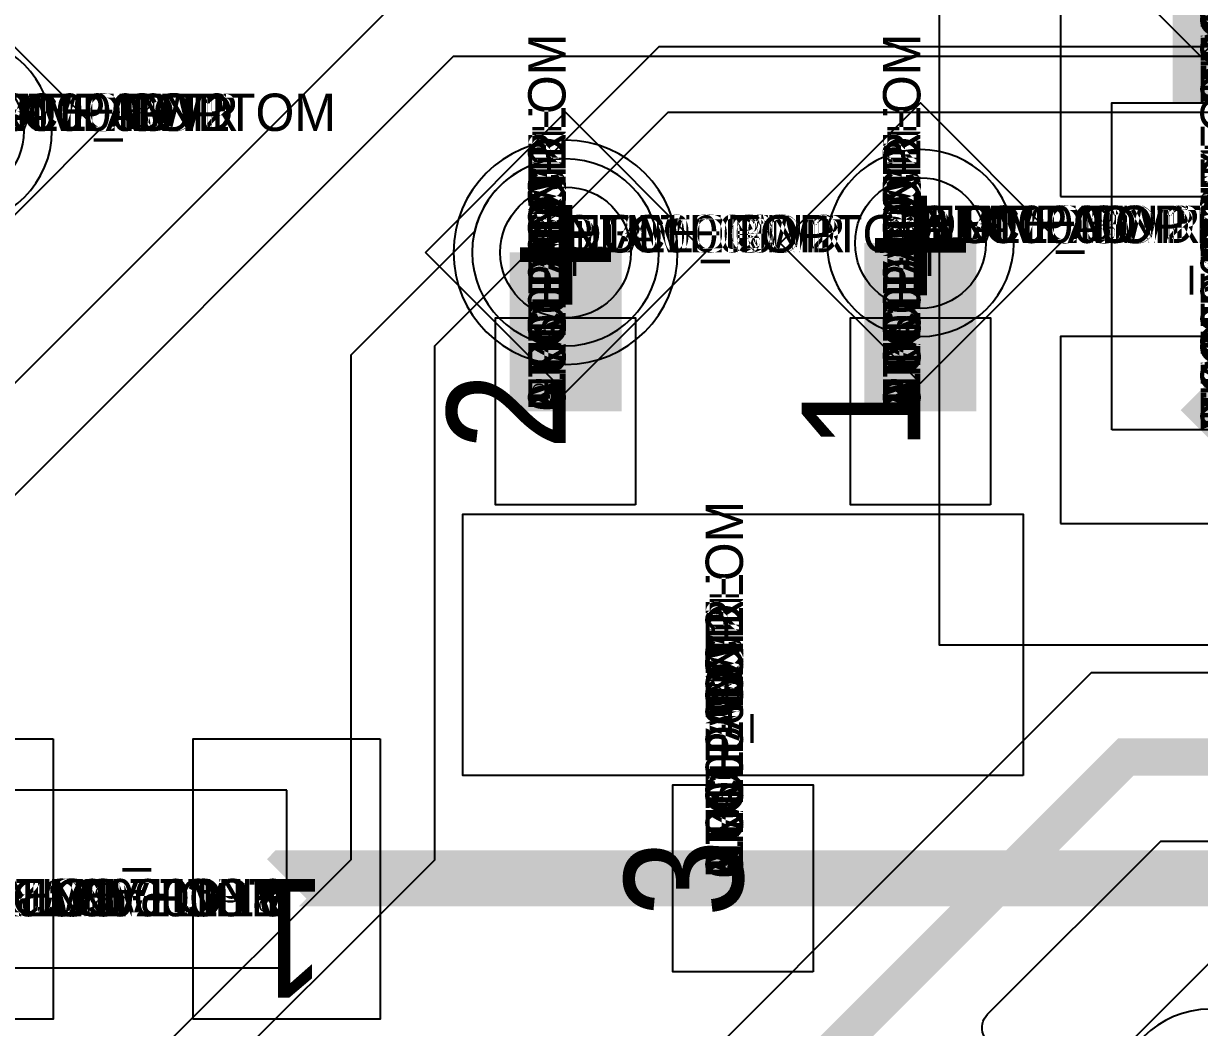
# Model space of a CAD drawing. Extents: x 0 to 323, y 0 to 320.
# Drawn here: x 51.7 to 57.99, y 20.7 to 26.07 of the extents above; entities that cross this region are included whole.
import ezdxf
from ezdxf.enums import TextEntityAlignment as Align

# ---------------------------------------------------------------- set-up
doc = ezdxf.new("R2010")
doc.units = 0
doc.header["$MEASUREMENT"] = 0
doc.layers.get('0').update_dxf_attribs({"linetype": 'CONTINUOUS'})
for name, color, linetype in [('CDN_FIGURES', 7, 'CONTINUOUS'), ('ETCH_BOTTOM', 7, 'CONTINUOUS'), ('ETCH_GND', 3, 'CONTINUOUS'), ('ETCH_INT1', 4, 'CONTINUOUS'), ('ETCH_INT2', 5, 'CONTINUOUS'), ('ETCH_PWR', 6, 'CONTINUOUS'), ('ETCH_TOP', 2, 'CONTINUOUS'), ('MANUFACTURING_NCLEGEND-1-6', 8, 'CONTINUOUS'), ('PACKAGE_GEOMETRY_ASSEMBLY_TOP', 11, 'CONTINUOUS'), ('PACKAGE_GEOMETRY_PIN_NUMBER', 9, 'CONTINUOUS')]:
    doc.layers.add(name, color=color, linetype=linetype)

# ---------------------------------------------------------------- blocks, each defined once
blk = doc.blocks.new('PAD_INFO')
for tag in ['SHAPE_TYPE', 'PAD_HEIGHT', 'PAD_LAYER', 'PAD_TYPE', 'PAD_WIDTH']:
    blk.add_attdef(tag, (0, 0), '', height=0.2)
at = {"flags": 2}
blk.add_attdef('CDN_TYPE', (0, 0), '', height=0.2, dxfattribs=at)
blk = doc.blocks.new('DRILL_INFO')
at = {"flags": 2}
blk.add_attdef('CDN_TYPE', (0, 0), '', height=0.2, dxfattribs=at)
for tag in ['FSHAPE', 'FCHAR', 'DRILL_HEIGHT', 'DIAMETER', 'PLATED', 'DRILL_WIDTH']:
    blk.add_attdef(tag, (0, 0), '', height=0.2)
blk = doc.blocks.new('VIA0700X0300')
at = {"layer": 'ETCH_BOTTOM'}
blk.add_circle((0, 0), 0.35, dxfattribs=at)
at = {"layer": 'ETCH_GND'}
blk.add_circle((0, 0), 0.35, dxfattribs=at)
at = {"layer": 'ETCH_INT1'}
blk.add_circle((0, 0), 0.35, dxfattribs=at)
at = {"layer": 'ETCH_INT2'}
blk.add_circle((0, 0), 0.35, dxfattribs=at)
at = {"layer": 'ETCH_PWR'}
blk.add_circle((0, 0), 0.35, dxfattribs=at)
at = {"layer": 'ETCH_TOP'}
blk.add_circle((0, 0), 0.35, dxfattribs=at)
ref = blk.add_blockref('PAD_INFO', (0, 0))
ref.add_attrib('PAD_LAYER', 'ETCH_TOP', (0, 0), dxfattribs={"height": 0.2})
ref.add_attrib('SHAPE_TYPE', 'NULL', (0, 0), dxfattribs={"height": 0.2})
ref.add_attrib('PAD_TYPE', 'ANTIPAD', (0, 0), dxfattribs={"height": 0.2})
ref.add_attrib('PAD_WIDTH', '0.000000', (0, 0), dxfattribs={"height": 0.2})
ref.add_attrib('PAD_HEIGHT', '0.000000', (0, 0), dxfattribs={"height": 0.2})
ref = blk.add_blockref('PAD_INFO', (0, 0))
ref.add_attrib('PAD_LAYER', 'ETCH_GND', (0, 0), dxfattribs={"height": 0.2})
ref.add_attrib('SHAPE_TYPE', 'NULL', (0, 0), dxfattribs={"height": 0.2})
ref.add_attrib('PAD_TYPE', 'ANTIPAD', (0, 0), dxfattribs={"height": 0.2})
ref.add_attrib('PAD_WIDTH', '0.000000', (0, 0), dxfattribs={"height": 0.2})
ref.add_attrib('PAD_HEIGHT', '0.000000', (0, 0), dxfattribs={"height": 0.2})
ref = blk.add_blockref('PAD_INFO', (0, 0))
ref.add_attrib('PAD_LAYER', 'ETCH_INT1', (0, 0), dxfattribs={"height": 0.2})
ref.add_attrib('SHAPE_TYPE', 'NULL', (0, 0), dxfattribs={"height": 0.2})
ref.add_attrib('PAD_TYPE', 'ANTIPAD', (0, 0), dxfattribs={"height": 0.2})
ref.add_attrib('PAD_WIDTH', '0.000000', (0, 0), dxfattribs={"height": 0.2})
ref.add_attrib('PAD_HEIGHT', '0.000000', (0, 0), dxfattribs={"height": 0.2})
ref = blk.add_blockref('PAD_INFO', (0, 0))
ref.add_attrib('PAD_LAYER', 'ETCH_INT2', (0, 0), dxfattribs={"height": 0.2})
ref.add_attrib('SHAPE_TYPE', 'NULL', (0, 0), dxfattribs={"height": 0.2})
ref.add_attrib('PAD_TYPE', 'ANTIPAD', (0, 0), dxfattribs={"height": 0.2})
ref.add_attrib('PAD_WIDTH', '0.000000', (0, 0), dxfattribs={"height": 0.2})
ref.add_attrib('PAD_HEIGHT', '0.000000', (0, 0), dxfattribs={"height": 0.2})
ref = blk.add_blockref('PAD_INFO', (0, 0))
ref.add_attrib('PAD_LAYER', 'ETCH_PWR', (0, 0), dxfattribs={"height": 0.2})
ref.add_attrib('SHAPE_TYPE', 'NULL', (0, 0), dxfattribs={"height": 0.2})
ref.add_attrib('PAD_TYPE', 'ANTIPAD', (0, 0), dxfattribs={"height": 0.2})
ref.add_attrib('PAD_WIDTH', '0.000000', (0, 0), dxfattribs={"height": 0.2})
ref.add_attrib('PAD_HEIGHT', '0.000000', (0, 0), dxfattribs={"height": 0.2})
ref = blk.add_blockref('PAD_INFO', (0, 0))
ref.add_attrib('PAD_LAYER', 'ETCH_BOTTOM', (0, 0), dxfattribs={"height": 0.2})
ref.add_attrib('SHAPE_TYPE', 'NULL', (0, 0), dxfattribs={"height": 0.2})
ref.add_attrib('PAD_TYPE', 'ANTIPAD', (0, 0), dxfattribs={"height": 0.2})
ref.add_attrib('PAD_WIDTH', '0.000000', (0, 0), dxfattribs={"height": 0.2})
ref.add_attrib('PAD_HEIGHT', '0.000000', (0, 0), dxfattribs={"height": 0.2})
ref = blk.add_blockref('PAD_INFO', (0, 0))
ref.add_attrib('PAD_LAYER', 'ETCH_TOP', (0, 0), dxfattribs={"height": 0.2})
ref.add_attrib('SHAPE_TYPE', 'NULL', (0, 0), dxfattribs={"height": 0.2})
ref.add_attrib('PAD_TYPE', 'THERMAL', (0, 0), dxfattribs={"height": 0.2})
ref.add_attrib('PAD_WIDTH', '0.000000', (0, 0), dxfattribs={"height": 0.2})
ref.add_attrib('PAD_HEIGHT', '0.000000', (0, 0), dxfattribs={"height": 0.2})
ref = blk.add_blockref('PAD_INFO', (0, 0))
ref.add_attrib('PAD_LAYER', 'ETCH_GND', (0, 0), dxfattribs={"height": 0.2})
ref.add_attrib('SHAPE_TYPE', 'NULL', (0, 0), dxfattribs={"height": 0.2})
ref.add_attrib('PAD_TYPE', 'THERMAL', (0, 0), dxfattribs={"height": 0.2})
ref.add_attrib('PAD_WIDTH', '0.000000', (0, 0), dxfattribs={"height": 0.2})
ref.add_attrib('PAD_HEIGHT', '0.000000', (0, 0), dxfattribs={"height": 0.2})
ref = blk.add_blockref('PAD_INFO', (0, 0))
ref.add_attrib('PAD_LAYER', 'ETCH_INT1', (0, 0), dxfattribs={"height": 0.2})
ref.add_attrib('SHAPE_TYPE', 'NULL', (0, 0), dxfattribs={"height": 0.2})
ref.add_attrib('PAD_TYPE', 'THERMAL', (0, 0), dxfattribs={"height": 0.2})
ref.add_attrib('PAD_WIDTH', '0.000000', (0, 0), dxfattribs={"height": 0.2})
ref.add_attrib('PAD_HEIGHT', '0.000000', (0, 0), dxfattribs={"height": 0.2})
ref = blk.add_blockref('PAD_INFO', (0, 0))
ref.add_attrib('PAD_LAYER', 'ETCH_INT2', (0, 0), dxfattribs={"height": 0.2})
ref.add_attrib('SHAPE_TYPE', 'NULL', (0, 0), dxfattribs={"height": 0.2})
ref.add_attrib('PAD_TYPE', 'THERMAL', (0, 0), dxfattribs={"height": 0.2})
ref.add_attrib('PAD_WIDTH', '0.000000', (0, 0), dxfattribs={"height": 0.2})
ref.add_attrib('PAD_HEIGHT', '0.000000', (0, 0), dxfattribs={"height": 0.2})
ref = blk.add_blockref('PAD_INFO', (0, 0))
ref.add_attrib('PAD_LAYER', 'ETCH_PWR', (0, 0), dxfattribs={"height": 0.2})
ref.add_attrib('SHAPE_TYPE', 'NULL', (0, 0), dxfattribs={"height": 0.2})
ref.add_attrib('PAD_TYPE', 'THERMAL', (0, 0), dxfattribs={"height": 0.2})
ref.add_attrib('PAD_WIDTH', '0.000000', (0, 0), dxfattribs={"height": 0.2})
ref.add_attrib('PAD_HEIGHT', '0.000000', (0, 0), dxfattribs={"height": 0.2})
ref = blk.add_blockref('PAD_INFO', (0, 0))
ref.add_attrib('PAD_LAYER', 'ETCH_BOTTOM', (0, 0), dxfattribs={"height": 0.2})
ref.add_attrib('SHAPE_TYPE', 'NULL', (0, 0), dxfattribs={"height": 0.2})
ref.add_attrib('PAD_TYPE', 'THERMAL', (0, 0), dxfattribs={"height": 0.2})
ref.add_attrib('PAD_WIDTH', '0.000000', (0, 0), dxfattribs={"height": 0.2})
ref.add_attrib('PAD_HEIGHT', '0.000000', (0, 0), dxfattribs={"height": 0.2})
ref = blk.add_blockref('PAD_INFO', (0, 0))
ref.add_attrib('PAD_LAYER', 'ETCH_TOP', (0, 0), dxfattribs={"height": 0.2})
ref.add_attrib('SHAPE_TYPE', 'CIRCLE', (0, 0), dxfattribs={"height": 0.2})
ref.add_attrib('PAD_TYPE', 'REGULAR', (0, 0), dxfattribs={"height": 0.2})
ref.add_attrib('PAD_WIDTH', '0.700000', (0, 0), dxfattribs={"height": 0.2})
ref.add_attrib('PAD_HEIGHT', '0.700000', (0, 0), dxfattribs={"height": 0.2})
ref = blk.add_blockref('PAD_INFO', (0, 0))
ref.add_attrib('PAD_LAYER', 'ETCH_GND', (0, 0), dxfattribs={"height": 0.2})
ref.add_attrib('SHAPE_TYPE', 'CIRCLE', (0, 0), dxfattribs={"height": 0.2})
ref.add_attrib('PAD_TYPE', 'REGULAR', (0, 0), dxfattribs={"height": 0.2})
ref.add_attrib('PAD_WIDTH', '0.700000', (0, 0), dxfattribs={"height": 0.2})
ref.add_attrib('PAD_HEIGHT', '0.700000', (0, 0), dxfattribs={"height": 0.2})
ref = blk.add_blockref('PAD_INFO', (0, 0))
ref.add_attrib('PAD_LAYER', 'ETCH_INT1', (0, 0), dxfattribs={"height": 0.2})
ref.add_attrib('SHAPE_TYPE', 'CIRCLE', (0, 0), dxfattribs={"height": 0.2})
ref.add_attrib('PAD_TYPE', 'REGULAR', (0, 0), dxfattribs={"height": 0.2})
ref.add_attrib('PAD_WIDTH', '0.700000', (0, 0), dxfattribs={"height": 0.2})
ref.add_attrib('PAD_HEIGHT', '0.700000', (0, 0), dxfattribs={"height": 0.2})
ref = blk.add_blockref('PAD_INFO', (0, 0))
ref.add_attrib('PAD_LAYER', 'ETCH_INT2', (0, 0), dxfattribs={"height": 0.2})
ref.add_attrib('SHAPE_TYPE', 'CIRCLE', (0, 0), dxfattribs={"height": 0.2})
ref.add_attrib('PAD_TYPE', 'REGULAR', (0, 0), dxfattribs={"height": 0.2})
ref.add_attrib('PAD_WIDTH', '0.700000', (0, 0), dxfattribs={"height": 0.2})
ref.add_attrib('PAD_HEIGHT', '0.700000', (0, 0), dxfattribs={"height": 0.2})
ref = blk.add_blockref('PAD_INFO', (0, 0))
ref.add_attrib('PAD_LAYER', 'ETCH_PWR', (0, 0), dxfattribs={"height": 0.2})
ref.add_attrib('SHAPE_TYPE', 'CIRCLE', (0, 0), dxfattribs={"height": 0.2})
ref.add_attrib('PAD_TYPE', 'REGULAR', (0, 0), dxfattribs={"height": 0.2})
ref.add_attrib('PAD_WIDTH', '0.700000', (0, 0), dxfattribs={"height": 0.2})
ref.add_attrib('PAD_HEIGHT', '0.700000', (0, 0), dxfattribs={"height": 0.2})
ref = blk.add_blockref('PAD_INFO', (0, 0))
ref.add_attrib('PAD_LAYER', 'ETCH_BOTTOM', (0, 0), dxfattribs={"height": 0.2})
ref.add_attrib('SHAPE_TYPE', 'CIRCLE', (0, 0), dxfattribs={"height": 0.2})
ref.add_attrib('PAD_TYPE', 'REGULAR', (0, 0), dxfattribs={"height": 0.2})
ref.add_attrib('PAD_WIDTH', '0.700000', (0, 0), dxfattribs={"height": 0.2})
ref.add_attrib('PAD_HEIGHT', '0.700000', (0, 0), dxfattribs={"height": 0.2})
ref = blk.add_blockref('DRILL_INFO', (0, 0))
ref.add_attrib('DIAMETER', '0.300000', (0, 0), dxfattribs={"height": 0.2})
ref.add_attrib('PLATED', 'PLATED', (0, 0), dxfattribs={"height": 0.2})
ref.add_attrib('FSHAPE', 'DIAMOND', (0, 0), dxfattribs={"height": 0.2})
ref.add_attrib('FCHAR', '+', (0, 0), dxfattribs={"height": 0.2})
ref.add_attrib('DRILL_WIDTH', '1.500000', (0, 0), dxfattribs={"height": 0.2})
ref.add_attrib('DRILL_HEIGHT', '1.500000', (0, 0), dxfattribs={"height": 0.2})
for tag in ['CDN_TYPE', 'PIN']:
    blk.add_attdef(tag, (0, 0), '', height=0.2)
at = {"flags": 2}
for tag in ['PSTKNAME', 'BBV']:
    blk.add_attdef(tag, (0, 0), '', height=0.2, dxfattribs=at)
blk = doc.blocks.new('FIGURE_DIAMOND')
at = {"layer": 'CDN_FIGURES'}
blk.add_lwpolyline([(-0.5, 0), (0, 0.5), (0.5, 0), (0, -0.5)], close=True, dxfattribs=at)
blk = doc.blocks.new('RC1000X1500TS')
at = {"layer": 'ETCH_TOP'}
blk.add_lwpolyline([(-0.5, -0.75), (-0.5, 0.75), (0.5, 0.75), (0.5, -0.75)], close=True, dxfattribs=at)
ref = blk.add_blockref('PAD_INFO', (0, 0))
ref.add_attrib('PAD_LAYER', 'ETCH_TOP', (0, 0), dxfattribs={"height": 0.2})
ref.add_attrib('SHAPE_TYPE', 'NULL', (0, 0), dxfattribs={"height": 0.2})
ref.add_attrib('PAD_TYPE', 'ANTIPAD', (0, 0), dxfattribs={"height": 0.2})
ref.add_attrib('PAD_WIDTH', '0.000000', (0, 0), dxfattribs={"height": 0.2})
ref.add_attrib('PAD_HEIGHT', '0.000000', (0, 0), dxfattribs={"height": 0.2})
ref = blk.add_blockref('PAD_INFO', (0, 0))
ref.add_attrib('PAD_LAYER', 'ETCH_GND', (0, 0), dxfattribs={"height": 0.2})
ref.add_attrib('SHAPE_TYPE', 'NULL', (0, 0), dxfattribs={"height": 0.2})
ref.add_attrib('PAD_TYPE', 'ANTIPAD', (0, 0), dxfattribs={"height": 0.2})
ref.add_attrib('PAD_WIDTH', '0.000000', (0, 0), dxfattribs={"height": 0.2})
ref.add_attrib('PAD_HEIGHT', '0.000000', (0, 0), dxfattribs={"height": 0.2})
ref = blk.add_blockref('PAD_INFO', (0, 0))
ref.add_attrib('PAD_LAYER', 'ETCH_INT1', (0, 0), dxfattribs={"height": 0.2})
ref.add_attrib('SHAPE_TYPE', 'NULL', (0, 0), dxfattribs={"height": 0.2})
ref.add_attrib('PAD_TYPE', 'ANTIPAD', (0, 0), dxfattribs={"height": 0.2})
ref.add_attrib('PAD_WIDTH', '0.000000', (0, 0), dxfattribs={"height": 0.2})
ref.add_attrib('PAD_HEIGHT', '0.000000', (0, 0), dxfattribs={"height": 0.2})
ref = blk.add_blockref('PAD_INFO', (0, 0))
ref.add_attrib('PAD_LAYER', 'ETCH_INT2', (0, 0), dxfattribs={"height": 0.2})
ref.add_attrib('SHAPE_TYPE', 'NULL', (0, 0), dxfattribs={"height": 0.2})
ref.add_attrib('PAD_TYPE', 'ANTIPAD', (0, 0), dxfattribs={"height": 0.2})
ref.add_attrib('PAD_WIDTH', '0.000000', (0, 0), dxfattribs={"height": 0.2})
ref.add_attrib('PAD_HEIGHT', '0.000000', (0, 0), dxfattribs={"height": 0.2})
ref = blk.add_blockref('PAD_INFO', (0, 0))
ref.add_attrib('PAD_LAYER', 'ETCH_PWR', (0, 0), dxfattribs={"height": 0.2})
ref.add_attrib('SHAPE_TYPE', 'NULL', (0, 0), dxfattribs={"height": 0.2})
ref.add_attrib('PAD_TYPE', 'ANTIPAD', (0, 0), dxfattribs={"height": 0.2})
ref.add_attrib('PAD_WIDTH', '0.000000', (0, 0), dxfattribs={"height": 0.2})
ref.add_attrib('PAD_HEIGHT', '0.000000', (0, 0), dxfattribs={"height": 0.2})
ref = blk.add_blockref('PAD_INFO', (0, 0))
ref.add_attrib('PAD_LAYER', 'ETCH_BOTTOM', (0, 0), dxfattribs={"height": 0.2})
ref.add_attrib('SHAPE_TYPE', 'NULL', (0, 0), dxfattribs={"height": 0.2})
ref.add_attrib('PAD_TYPE', 'ANTIPAD', (0, 0), dxfattribs={"height": 0.2})
ref.add_attrib('PAD_WIDTH', '0.000000', (0, 0), dxfattribs={"height": 0.2})
ref.add_attrib('PAD_HEIGHT', '0.000000', (0, 0), dxfattribs={"height": 0.2})
ref = blk.add_blockref('PAD_INFO', (0, 0))
ref.add_attrib('PAD_LAYER', 'ETCH_TOP', (0, 0), dxfattribs={"height": 0.2})
ref.add_attrib('SHAPE_TYPE', 'NULL', (0, 0), dxfattribs={"height": 0.2})
ref.add_attrib('PAD_TYPE', 'THERMAL', (0, 0), dxfattribs={"height": 0.2})
ref.add_attrib('PAD_WIDTH', '0.000000', (0, 0), dxfattribs={"height": 0.2})
ref.add_attrib('PAD_HEIGHT', '0.000000', (0, 0), dxfattribs={"height": 0.2})
ref = blk.add_blockref('PAD_INFO', (0, 0))
ref.add_attrib('PAD_LAYER', 'ETCH_GND', (0, 0), dxfattribs={"height": 0.2})
ref.add_attrib('SHAPE_TYPE', 'NULL', (0, 0), dxfattribs={"height": 0.2})
ref.add_attrib('PAD_TYPE', 'THERMAL', (0, 0), dxfattribs={"height": 0.2})
ref.add_attrib('PAD_WIDTH', '0.000000', (0, 0), dxfattribs={"height": 0.2})
ref.add_attrib('PAD_HEIGHT', '0.000000', (0, 0), dxfattribs={"height": 0.2})
ref = blk.add_blockref('PAD_INFO', (0, 0))
ref.add_attrib('PAD_LAYER', 'ETCH_INT1', (0, 0), dxfattribs={"height": 0.2})
ref.add_attrib('SHAPE_TYPE', 'NULL', (0, 0), dxfattribs={"height": 0.2})
ref.add_attrib('PAD_TYPE', 'THERMAL', (0, 0), dxfattribs={"height": 0.2})
ref.add_attrib('PAD_WIDTH', '0.000000', (0, 0), dxfattribs={"height": 0.2})
ref.add_attrib('PAD_HEIGHT', '0.000000', (0, 0), dxfattribs={"height": 0.2})
ref = blk.add_blockref('PAD_INFO', (0, 0))
ref.add_attrib('PAD_LAYER', 'ETCH_INT2', (0, 0), dxfattribs={"height": 0.2})
ref.add_attrib('SHAPE_TYPE', 'NULL', (0, 0), dxfattribs={"height": 0.2})
ref.add_attrib('PAD_TYPE', 'THERMAL', (0, 0), dxfattribs={"height": 0.2})
ref.add_attrib('PAD_WIDTH', '0.000000', (0, 0), dxfattribs={"height": 0.2})
ref.add_attrib('PAD_HEIGHT', '0.000000', (0, 0), dxfattribs={"height": 0.2})
ref = blk.add_blockref('PAD_INFO', (0, 0))
ref.add_attrib('PAD_LAYER', 'ETCH_PWR', (0, 0), dxfattribs={"height": 0.2})
ref.add_attrib('SHAPE_TYPE', 'NULL', (0, 0), dxfattribs={"height": 0.2})
ref.add_attrib('PAD_TYPE', 'THERMAL', (0, 0), dxfattribs={"height": 0.2})
ref.add_attrib('PAD_WIDTH', '0.000000', (0, 0), dxfattribs={"height": 0.2})
ref.add_attrib('PAD_HEIGHT', '0.000000', (0, 0), dxfattribs={"height": 0.2})
ref = blk.add_blockref('PAD_INFO', (0, 0))
ref.add_attrib('PAD_LAYER', 'ETCH_BOTTOM', (0, 0), dxfattribs={"height": 0.2})
ref.add_attrib('SHAPE_TYPE', 'NULL', (0, 0), dxfattribs={"height": 0.2})
ref.add_attrib('PAD_TYPE', 'THERMAL', (0, 0), dxfattribs={"height": 0.2})
ref.add_attrib('PAD_WIDTH', '0.000000', (0, 0), dxfattribs={"height": 0.2})
ref.add_attrib('PAD_HEIGHT', '0.000000', (0, 0), dxfattribs={"height": 0.2})
ref = blk.add_blockref('PAD_INFO', (0, 0))
ref.add_attrib('PAD_LAYER', 'ETCH_GND', (0, 0), dxfattribs={"height": 0.2})
ref.add_attrib('SHAPE_TYPE', 'NULL', (0, 0), dxfattribs={"height": 0.2})
ref.add_attrib('PAD_TYPE', 'REGULAR', (0, 0), dxfattribs={"height": 0.2})
ref.add_attrib('PAD_WIDTH', '0.000000', (0, 0), dxfattribs={"height": 0.2})
ref.add_attrib('PAD_HEIGHT', '0.000000', (0, 0), dxfattribs={"height": 0.2})
ref = blk.add_blockref('PAD_INFO', (0, 0))
ref.add_attrib('PAD_LAYER', 'ETCH_INT1', (0, 0), dxfattribs={"height": 0.2})
ref.add_attrib('SHAPE_TYPE', 'NULL', (0, 0), dxfattribs={"height": 0.2})
ref.add_attrib('PAD_TYPE', 'REGULAR', (0, 0), dxfattribs={"height": 0.2})
ref.add_attrib('PAD_WIDTH', '0.000000', (0, 0), dxfattribs={"height": 0.2})
ref.add_attrib('PAD_HEIGHT', '0.000000', (0, 0), dxfattribs={"height": 0.2})
ref = blk.add_blockref('PAD_INFO', (0, 0))
ref.add_attrib('PAD_LAYER', 'ETCH_INT2', (0, 0), dxfattribs={"height": 0.2})
ref.add_attrib('SHAPE_TYPE', 'NULL', (0, 0), dxfattribs={"height": 0.2})
ref.add_attrib('PAD_TYPE', 'REGULAR', (0, 0), dxfattribs={"height": 0.2})
ref.add_attrib('PAD_WIDTH', '0.000000', (0, 0), dxfattribs={"height": 0.2})
ref.add_attrib('PAD_HEIGHT', '0.000000', (0, 0), dxfattribs={"height": 0.2})
ref = blk.add_blockref('PAD_INFO', (0, 0))
ref.add_attrib('PAD_LAYER', 'ETCH_PWR', (0, 0), dxfattribs={"height": 0.2})
ref.add_attrib('SHAPE_TYPE', 'NULL', (0, 0), dxfattribs={"height": 0.2})
ref.add_attrib('PAD_TYPE', 'REGULAR', (0, 0), dxfattribs={"height": 0.2})
ref.add_attrib('PAD_WIDTH', '0.000000', (0, 0), dxfattribs={"height": 0.2})
ref.add_attrib('PAD_HEIGHT', '0.000000', (0, 0), dxfattribs={"height": 0.2})
ref = blk.add_blockref('PAD_INFO', (0, 0))
ref.add_attrib('PAD_LAYER', 'ETCH_BOTTOM', (0, 0), dxfattribs={"height": 0.2})
ref.add_attrib('SHAPE_TYPE', 'NULL', (0, 0), dxfattribs={"height": 0.2})
ref.add_attrib('PAD_TYPE', 'REGULAR', (0, 0), dxfattribs={"height": 0.2})
ref.add_attrib('PAD_WIDTH', '0.000000', (0, 0), dxfattribs={"height": 0.2})
ref.add_attrib('PAD_HEIGHT', '0.000000', (0, 0), dxfattribs={"height": 0.2})
ref = blk.add_blockref('DRILL_INFO', (0, 0))
ref.add_attrib('DIAMETER', '0.000000', (0, 0), dxfattribs={"height": 0.2})
ref.add_attrib('PLATED', 'PLATED', (0, 0), dxfattribs={"height": 0.2})
ref.add_attrib('FSHAPE', 'NULL', (0, 0), dxfattribs={"height": 0.2})
ref.add_attrib('DRILL_WIDTH', '0.000000', (0, 0), dxfattribs={"height": 0.2})
ref.add_attrib('DRILL_HEIGHT', '0.000000', (0, 0), dxfattribs={"height": 0.2})
ref = blk.add_blockref('PAD_INFO', (0, 0))
ref.add_attrib('PAD_LAYER', 'ETCH_TOP', (0, 0), dxfattribs={"height": 0.2})
ref.add_attrib('SHAPE_TYPE', 'RECTANGLE', (0, 0), dxfattribs={"height": 0.2})
ref.add_attrib('PAD_TYPE', 'REGULAR', (0, 0), dxfattribs={"height": 0.2})
ref.add_attrib('PAD_WIDTH', '1.000000', (0, 0), dxfattribs={"height": 0.2})
ref.add_attrib('PAD_HEIGHT', '1.500000', (0, 0), dxfattribs={"height": 0.2})
for tag in ['CDN_TYPE', 'PIN']:
    blk.add_attdef(tag, (0, 0), '', height=0.2)
at = {"flags": 2}
for tag in ['PSTKNAME', 'BBV']:
    blk.add_attdef(tag, (0, 0), '', height=0.2, dxfattribs=at)
blk = doc.blocks.new('F56')
at = {"layer": 'PACKAGE_GEOMETRY_ASSEMBLY_TOP'}
blk.add_lwpolyline([(0, -0.475), (1.75, -0.475), (1.75, 0.475), (0, 0.475)], close=True, dxfattribs=at)
at = {"layer": 'ETCH_TOP'}
ref = blk.add_blockref('RC1000X1500TS', (0, 0), dxfattribs=at)
ref.add_attrib('CDN_TYPE', 'PIN', (0, 0), dxfattribs={"height": 0.2})
ref.add_attrib('PIN', '1', (0, 0), dxfattribs={"height": 0.2})
ref = blk.add_blockref('RC1000X1500TS', (1.75, 0), dxfattribs=at)
ref.add_attrib('CDN_TYPE', 'PIN', (0, 0), dxfattribs={"height": 0.2})
ref.add_attrib('PIN', '2', (0, 0), dxfattribs={"height": 0.2})
at = {"flags": 2}
for tag in ['SYMBOL_TYPE', 'CDN_TYPE', 'REFDES']:
    blk.add_attdef(tag, (0, 0), '', height=0.2, dxfattribs=at)
blk = doc.blocks.new('RC1000X0750TS')
at = {"layer": 'ETCH_TOP'}
blk.add_lwpolyline([(-0.5, -0.375), (-0.5, 0.375), (0.5, 0.375), (0.5, -0.375)], close=True, dxfattribs=at)
ref = blk.add_blockref('PAD_INFO', (0, 0))
ref.add_attrib('PAD_LAYER', 'ETCH_TOP', (0, 0), dxfattribs={"height": 0.2})
ref.add_attrib('SHAPE_TYPE', 'NULL', (0, 0), dxfattribs={"height": 0.2})
ref.add_attrib('PAD_TYPE', 'ANTIPAD', (0, 0), dxfattribs={"height": 0.2})
ref.add_attrib('PAD_WIDTH', '0.000000', (0, 0), dxfattribs={"height": 0.2})
ref.add_attrib('PAD_HEIGHT', '0.000000', (0, 0), dxfattribs={"height": 0.2})
ref = blk.add_blockref('PAD_INFO', (0, 0))
ref.add_attrib('PAD_LAYER', 'ETCH_GND', (0, 0), dxfattribs={"height": 0.2})
ref.add_attrib('SHAPE_TYPE', 'NULL', (0, 0), dxfattribs={"height": 0.2})
ref.add_attrib('PAD_TYPE', 'ANTIPAD', (0, 0), dxfattribs={"height": 0.2})
ref.add_attrib('PAD_WIDTH', '0.000000', (0, 0), dxfattribs={"height": 0.2})
ref.add_attrib('PAD_HEIGHT', '0.000000', (0, 0), dxfattribs={"height": 0.2})
ref = blk.add_blockref('PAD_INFO', (0, 0))
ref.add_attrib('PAD_LAYER', 'ETCH_INT1', (0, 0), dxfattribs={"height": 0.2})
ref.add_attrib('SHAPE_TYPE', 'NULL', (0, 0), dxfattribs={"height": 0.2})
ref.add_attrib('PAD_TYPE', 'ANTIPAD', (0, 0), dxfattribs={"height": 0.2})
ref.add_attrib('PAD_WIDTH', '0.000000', (0, 0), dxfattribs={"height": 0.2})
ref.add_attrib('PAD_HEIGHT', '0.000000', (0, 0), dxfattribs={"height": 0.2})
ref = blk.add_blockref('PAD_INFO', (0, 0))
ref.add_attrib('PAD_LAYER', 'ETCH_INT2', (0, 0), dxfattribs={"height": 0.2})
ref.add_attrib('SHAPE_TYPE', 'NULL', (0, 0), dxfattribs={"height": 0.2})
ref.add_attrib('PAD_TYPE', 'ANTIPAD', (0, 0), dxfattribs={"height": 0.2})
ref.add_attrib('PAD_WIDTH', '0.000000', (0, 0), dxfattribs={"height": 0.2})
ref.add_attrib('PAD_HEIGHT', '0.000000', (0, 0), dxfattribs={"height": 0.2})
ref = blk.add_blockref('PAD_INFO', (0, 0))
ref.add_attrib('PAD_LAYER', 'ETCH_PWR', (0, 0), dxfattribs={"height": 0.2})
ref.add_attrib('SHAPE_TYPE', 'NULL', (0, 0), dxfattribs={"height": 0.2})
ref.add_attrib('PAD_TYPE', 'ANTIPAD', (0, 0), dxfattribs={"height": 0.2})
ref.add_attrib('PAD_WIDTH', '0.000000', (0, 0), dxfattribs={"height": 0.2})
ref.add_attrib('PAD_HEIGHT', '0.000000', (0, 0), dxfattribs={"height": 0.2})
ref = blk.add_blockref('PAD_INFO', (0, 0))
ref.add_attrib('PAD_LAYER', 'ETCH_BOTTOM', (0, 0), dxfattribs={"height": 0.2})
ref.add_attrib('SHAPE_TYPE', 'NULL', (0, 0), dxfattribs={"height": 0.2})
ref.add_attrib('PAD_TYPE', 'ANTIPAD', (0, 0), dxfattribs={"height": 0.2})
ref.add_attrib('PAD_WIDTH', '0.000000', (0, 0), dxfattribs={"height": 0.2})
ref.add_attrib('PAD_HEIGHT', '0.000000', (0, 0), dxfattribs={"height": 0.2})
ref = blk.add_blockref('PAD_INFO', (0, 0))
ref.add_attrib('PAD_LAYER', 'ETCH_TOP', (0, 0), dxfattribs={"height": 0.2})
ref.add_attrib('SHAPE_TYPE', 'NULL', (0, 0), dxfattribs={"height": 0.2})
ref.add_attrib('PAD_TYPE', 'THERMAL', (0, 0), dxfattribs={"height": 0.2})
ref.add_attrib('PAD_WIDTH', '0.000000', (0, 0), dxfattribs={"height": 0.2})
ref.add_attrib('PAD_HEIGHT', '0.000000', (0, 0), dxfattribs={"height": 0.2})
ref = blk.add_blockref('PAD_INFO', (0, 0))
ref.add_attrib('PAD_LAYER', 'ETCH_GND', (0, 0), dxfattribs={"height": 0.2})
ref.add_attrib('SHAPE_TYPE', 'NULL', (0, 0), dxfattribs={"height": 0.2})
ref.add_attrib('PAD_TYPE', 'THERMAL', (0, 0), dxfattribs={"height": 0.2})
ref.add_attrib('PAD_WIDTH', '0.000000', (0, 0), dxfattribs={"height": 0.2})
ref.add_attrib('PAD_HEIGHT', '0.000000', (0, 0), dxfattribs={"height": 0.2})
ref = blk.add_blockref('PAD_INFO', (0, 0))
ref.add_attrib('PAD_LAYER', 'ETCH_INT1', (0, 0), dxfattribs={"height": 0.2})
ref.add_attrib('SHAPE_TYPE', 'NULL', (0, 0), dxfattribs={"height": 0.2})
ref.add_attrib('PAD_TYPE', 'THERMAL', (0, 0), dxfattribs={"height": 0.2})
ref.add_attrib('PAD_WIDTH', '0.000000', (0, 0), dxfattribs={"height": 0.2})
ref.add_attrib('PAD_HEIGHT', '0.000000', (0, 0), dxfattribs={"height": 0.2})
ref = blk.add_blockref('PAD_INFO', (0, 0))
ref.add_attrib('PAD_LAYER', 'ETCH_INT2', (0, 0), dxfattribs={"height": 0.2})
ref.add_attrib('SHAPE_TYPE', 'NULL', (0, 0), dxfattribs={"height": 0.2})
ref.add_attrib('PAD_TYPE', 'THERMAL', (0, 0), dxfattribs={"height": 0.2})
ref.add_attrib('PAD_WIDTH', '0.000000', (0, 0), dxfattribs={"height": 0.2})
ref.add_attrib('PAD_HEIGHT', '0.000000', (0, 0), dxfattribs={"height": 0.2})
ref = blk.add_blockref('PAD_INFO', (0, 0))
ref.add_attrib('PAD_LAYER', 'ETCH_PWR', (0, 0), dxfattribs={"height": 0.2})
ref.add_attrib('SHAPE_TYPE', 'NULL', (0, 0), dxfattribs={"height": 0.2})
ref.add_attrib('PAD_TYPE', 'THERMAL', (0, 0), dxfattribs={"height": 0.2})
ref.add_attrib('PAD_WIDTH', '0.000000', (0, 0), dxfattribs={"height": 0.2})
ref.add_attrib('PAD_HEIGHT', '0.000000', (0, 0), dxfattribs={"height": 0.2})
ref = blk.add_blockref('PAD_INFO', (0, 0))
ref.add_attrib('PAD_LAYER', 'ETCH_BOTTOM', (0, 0), dxfattribs={"height": 0.2})
ref.add_attrib('SHAPE_TYPE', 'NULL', (0, 0), dxfattribs={"height": 0.2})
ref.add_attrib('PAD_TYPE', 'THERMAL', (0, 0), dxfattribs={"height": 0.2})
ref.add_attrib('PAD_WIDTH', '0.000000', (0, 0), dxfattribs={"height": 0.2})
ref.add_attrib('PAD_HEIGHT', '0.000000', (0, 0), dxfattribs={"height": 0.2})
ref = blk.add_blockref('PAD_INFO', (0, 0))
ref.add_attrib('PAD_LAYER', 'ETCH_TOP', (0, 0), dxfattribs={"height": 0.2})
ref.add_attrib('SHAPE_TYPE', 'RECTANGLE', (0, 0), dxfattribs={"height": 0.2})
ref.add_attrib('PAD_TYPE', 'REGULAR', (0, 0), dxfattribs={"height": 0.2})
ref.add_attrib('PAD_WIDTH', '1.000000', (0, 0), dxfattribs={"height": 0.2})
ref.add_attrib('PAD_HEIGHT', '0.750000', (0, 0), dxfattribs={"height": 0.2})
ref = blk.add_blockref('PAD_INFO', (0, 0))
ref.add_attrib('PAD_LAYER', 'ETCH_GND', (0, 0), dxfattribs={"height": 0.2})
ref.add_attrib('SHAPE_TYPE', 'NULL', (0, 0), dxfattribs={"height": 0.2})
ref.add_attrib('PAD_TYPE', 'REGULAR', (0, 0), dxfattribs={"height": 0.2})
ref.add_attrib('PAD_WIDTH', '0.000000', (0, 0), dxfattribs={"height": 0.2})
ref.add_attrib('PAD_HEIGHT', '0.000000', (0, 0), dxfattribs={"height": 0.2})
ref = blk.add_blockref('PAD_INFO', (0, 0))
ref.add_attrib('PAD_LAYER', 'ETCH_INT1', (0, 0), dxfattribs={"height": 0.2})
ref.add_attrib('SHAPE_TYPE', 'NULL', (0, 0), dxfattribs={"height": 0.2})
ref.add_attrib('PAD_TYPE', 'REGULAR', (0, 0), dxfattribs={"height": 0.2})
ref.add_attrib('PAD_WIDTH', '0.000000', (0, 0), dxfattribs={"height": 0.2})
ref.add_attrib('PAD_HEIGHT', '0.000000', (0, 0), dxfattribs={"height": 0.2})
ref = blk.add_blockref('PAD_INFO', (0, 0))
ref.add_attrib('PAD_LAYER', 'ETCH_INT2', (0, 0), dxfattribs={"height": 0.2})
ref.add_attrib('SHAPE_TYPE', 'NULL', (0, 0), dxfattribs={"height": 0.2})
ref.add_attrib('PAD_TYPE', 'REGULAR', (0, 0), dxfattribs={"height": 0.2})
ref.add_attrib('PAD_WIDTH', '0.000000', (0, 0), dxfattribs={"height": 0.2})
ref.add_attrib('PAD_HEIGHT', '0.000000', (0, 0), dxfattribs={"height": 0.2})
ref = blk.add_blockref('PAD_INFO', (0, 0))
ref.add_attrib('PAD_LAYER', 'ETCH_PWR', (0, 0), dxfattribs={"height": 0.2})
ref.add_attrib('SHAPE_TYPE', 'NULL', (0, 0), dxfattribs={"height": 0.2})
ref.add_attrib('PAD_TYPE', 'REGULAR', (0, 0), dxfattribs={"height": 0.2})
ref.add_attrib('PAD_WIDTH', '0.000000', (0, 0), dxfattribs={"height": 0.2})
ref.add_attrib('PAD_HEIGHT', '0.000000', (0, 0), dxfattribs={"height": 0.2})
ref = blk.add_blockref('PAD_INFO', (0, 0))
ref.add_attrib('PAD_LAYER', 'ETCH_BOTTOM', (0, 0), dxfattribs={"height": 0.2})
ref.add_attrib('SHAPE_TYPE', 'NULL', (0, 0), dxfattribs={"height": 0.2})
ref.add_attrib('PAD_TYPE', 'REGULAR', (0, 0), dxfattribs={"height": 0.2})
ref.add_attrib('PAD_WIDTH', '0.000000', (0, 0), dxfattribs={"height": 0.2})
ref.add_attrib('PAD_HEIGHT', '0.000000', (0, 0), dxfattribs={"height": 0.2})
ref = blk.add_blockref('DRILL_INFO', (0, 0))
ref.add_attrib('DIAMETER', '0.000000', (0, 0), dxfattribs={"height": 0.2})
ref.add_attrib('PLATED', 'PLATED', (0, 0), dxfattribs={"height": 0.2})
ref.add_attrib('FSHAPE', 'NULL', (0, 0), dxfattribs={"height": 0.2})
ref.add_attrib('DRILL_WIDTH', '0.000000', (0, 0), dxfattribs={"height": 0.2})
ref.add_attrib('DRILL_HEIGHT', '0.000000', (0, 0), dxfattribs={"height": 0.2})
for tag in ['CDN_TYPE', 'PIN']:
    blk.add_attdef(tag, (0, 0), '', height=0.2)
at = {"flags": 2}
for tag in ['PSTKNAME', 'BBV']:
    blk.add_attdef(tag, (0, 0), '', height=0.2, dxfattribs=at)
blk = doc.blocks.new('F341')
at = {"layer": 'PACKAGE_GEOMETRY_ASSEMBLY_TOP'}
blk.add_lwpolyline([(-1.95, -0.55), (-1.95, 2.45), (-0.55, 2.45), (-0.55, -0.55)], close=True, dxfattribs=at)
at = {"layer": 'ETCH_TOP'}
ref = blk.add_blockref('RC1000X0750TS', (0, 1.9), dxfattribs=at)
ref.add_attrib('CDN_TYPE', 'PIN', (0, 0), dxfattribs={"height": 0.2})
ref.add_attrib('PIN', '2', (0, 0), dxfattribs={"height": 0.2})
ref = blk.add_blockref('RC1000X0750TS', (-2.5, 0.95), dxfattribs=at)
ref.add_attrib('CDN_TYPE', 'PIN', (0, 0), dxfattribs={"height": 0.2})
ref.add_attrib('PIN', '3', (0, 0), dxfattribs={"height": 0.2})
ref = blk.add_blockref('RC1000X0750TS', (0, 0), dxfattribs=at)
ref.add_attrib('CDN_TYPE', 'PIN', (0, 0), dxfattribs={"height": 0.2})
ref.add_attrib('PIN', '1', (0, 0), dxfattribs={"height": 0.2})
at = {"flags": 2}
for tag in ['SYMBOL_TYPE', 'CDN_TYPE', 'REFDES']:
    blk.add_attdef(tag, (0, 0), '', height=0.2, dxfattribs=at)

msp = doc.modelspace()

# ---------------------------------------------------------------- linework, layer by layer
at = {"layer": 'ETCH_BOTTOM'}
msp.add_lwpolyline([(59.0498, 26.8001), (56.5999, 26.8001), (56.5999, 22.7499), (58.4515, 22.7499)], dxfattribs=at)
for points, format in [([(58, 25.65, 0.3, 0.3, 0), (58, 26.65, 0.3, 0.3, 0)], "xyseb"), ([(58, 23.9, 0.3, 0.3, 0), (58.3, 24.2, 0.3, 0.3, 0), (59.25, 24.2, 0.3, 0.3, 0)], "xyseb"), ([(58.3527, 22.6001), (57.4136, 22.6001), (51.1232, 16.3097, -0.668179)], "xyb"), ([(58.75, 22.15, 0.2, 0.2, 0), (57.6, 22.15, 0.2, 0.2, 0), (50.239, 14.789, 0.2, 0.2, 0), (47.8014, 14.789, 0.2, 0.2, 0), (47.5704, 15.02, 0.2, 0.2, 0), (46.67, 15.02, 0.2, 0.2, 0)], "xyseb"), ([(56.9314, 20.6001, -0.668179), (56.8597, 20.7732), (57.7864, 21.6999), (58.3527, 21.6999)], "xyb")]:
    msp.add_lwpolyline(points, format=format, dxfattribs=at)
msp.add_lwpolyline([(54.6, 25.4501, 1), (54.6, 24.2499, 1)], format="xyb", close=True, dxfattribs=at)
at = {"layer": 'ETCH_GND'}
msp.add_lwpolyline([(55.1001, 24.85, 1), (54.0999, 24.85, 1)], format="xyb", close=True, dxfattribs=at)
at = {"layer": 'ETCH_INT1'}
for points in [[(45.85, 20.25), (52.55, 20.25), (53.9, 21.6), (53.9, 24.35), (55.15, 25.6), (58.4, 25.6), (58.7, 25.9), (58.7, 29.05), (61.25, 29.05), (61.45, 28.85), (61.45, 28.35), (62.1, 27.7), (62.175, 27.775), (66.225, 27.775), (69.35, 24.65), (97.1135, 24.65, -0.739728)], [(58.35, 25.95), (55.1, 25.95), (54.4875, 25.3375), (54.4741, 25.334, 0.271873), (54.116, 24.9759), (54.1125, 24.9625), (53.45, 24.3), (53.45, 21.6), (52.4, 20.55)]]:
    msp.add_lwpolyline(points, format="xyb", dxfattribs=at)
for points in [[(51.35, 26.0001, 1), (51.35, 24.9999, 1)], [(57.0001, 24.9, 1), (55.9999, 24.9, 1)], [(58.5501, 20.3, 1), (57.5499, 20.3, 1)]]:
    msp.add_lwpolyline(points, format="xyb", close=True, dxfattribs=at)
at = {"layer": 'ETCH_INT2'}
msp.add_lwpolyline([(55.1001, 24.85, 1), (54.0999, 24.85, 1)], format="xyb", close=True, dxfattribs=at)
at = {"layer": 'ETCH_PWR'}
for points in [[(44.2, 20.95), (44, 21.15), (44, 21.4422, -0.508383), (44.1324, 21.5388, 1.370818), (44.1324, 22.4912, -0.508383), (44, 22.5878), (44, 25.3), (43.4, 25.9), (35.3, 25.9), (32.1, 29.1), (32.1, 34.15), (32.35, 34.4), (42, 34.4), (46.05, 30.35), (58.4, 30.35), (58.6, 30.15), (58.6, 26.9865, -0.739728), (58.4145, 26.9297, 0.96365), (57.5659, 26.4017, -0.575908), (57.4779, 26.25), (53.75, 26.25), (48.5, 21), (48.5, 20.95)], [(51.35, 26.0001, 1), (51.35, 24.9999, 1)], [(56.5, 25.4001, 1), (56.5, 24.3999, 1)], [(58.05, 20.8001, 1), (58.05, 19.7999, 1)]]:
    msp.add_lwpolyline(points, format="xyb", close=True, dxfattribs=at)
msp.add_lwpolyline([(48.65, 20.55), (54, 25.9), (58.75, 25.9), (59.05, 26.2), (58.95, 26.3), (58.95, 30.2), (63.5, 30.2), (64.35, 29.35), (64.35, 26.7008), (64.3316, 26.6856, 0.471125), (64.3316, 25.9144), (64.35, 25.8992), (64.35, 25.084), (64.327, 25.069, 0.541981), (64.327, 24.231), (64.35, 24.216), (64.35, 19.75)], format="xyb", dxfattribs=at)
at = {"layer": 'ETCH_TOP'}
for points in [[(56.5, 24, 0.6, 0.6, 0), (56.5, 24.9, 0.6, 0.6, 0)], [(54.6, 24, 0.6, 0.6, 0), (54.6, 24.85, 0.6, 0.6, 0)], [(55.55, 21.5, 0.3, 0.3, 0), (53.11, 21.5, 0.3, 0.3, 0), (53.107, 21.497, 0.3, 0.3, 0)], [(55.55, 21.5, 0.3, 0.3, 0), (58.5, 21.5, 0.3, 0.3, 0), (59.35, 20.65, 0.3, 0.3, 0), (61, 20.65, 0.3, 0.3, 0)]]:
    msp.add_lwpolyline(points, format="xyseb", dxfattribs=at)

# ---------------------------------------------------------------- block references
at = {"xscale": -1, "rotation": 270}
msp.add_blockref('F56', (58, 23.9), dxfattribs=at)
for name, p, rotation in [('F341', (56.5, 24), 90), ('F56', (53.107, 21.497), 180)]:
    msp.add_blockref(name, p, dxfattribs=dict(rotation=rotation))
at = {"layer": 'ETCH_TOP'}
for p in [(51.35, 25.5), (56.5, 24.9), (54.6, 24.85)]:
    msp.add_blockref('VIA0700X0300', p, dxfattribs=at)
at = {"layer": 'MANUFACTURING_NCLEGEND-1-6', "xscale": 1.5, "yscale": 1.5}
for p in [(58, 26.65), (51.35, 25.5), (56.5, 24.9), (54.6, 24.85), (58.05, 20.3)]:
    msp.add_blockref('FIGURE_DIAMOND', p, dxfattribs=at)

# ---------------------------------------------------------------- texts
at = {"layer": 'MANUFACTURING_NCLEGEND-1-6'}
for p in [(56.5, 24.9), (54.6, 24.85)]:
    msp.add_text('+', height=0.75, dxfattribs=at).set_placement(p, align=Align.MIDDLE_CENTER)
at = {"layer": 'PACKAGE_GEOMETRY_PIN_NUMBER'}
for s, rotation, width, p in [('2', 90, 0.87874, (54.6, 24)), ('1', 90, 0.87874, (56.5, 24)), ('3', 90, 0.87874, (55.55, 21.5)), ('1', 180, 0.88, (53.107, 21.497))]:
    msp.add_text(s, height=0.635, rotation=rotation, dxfattribs=dict(at, width=width)).set_placement(p, align=Align.CENTER)

doc.saveas('drawing.dxf')
